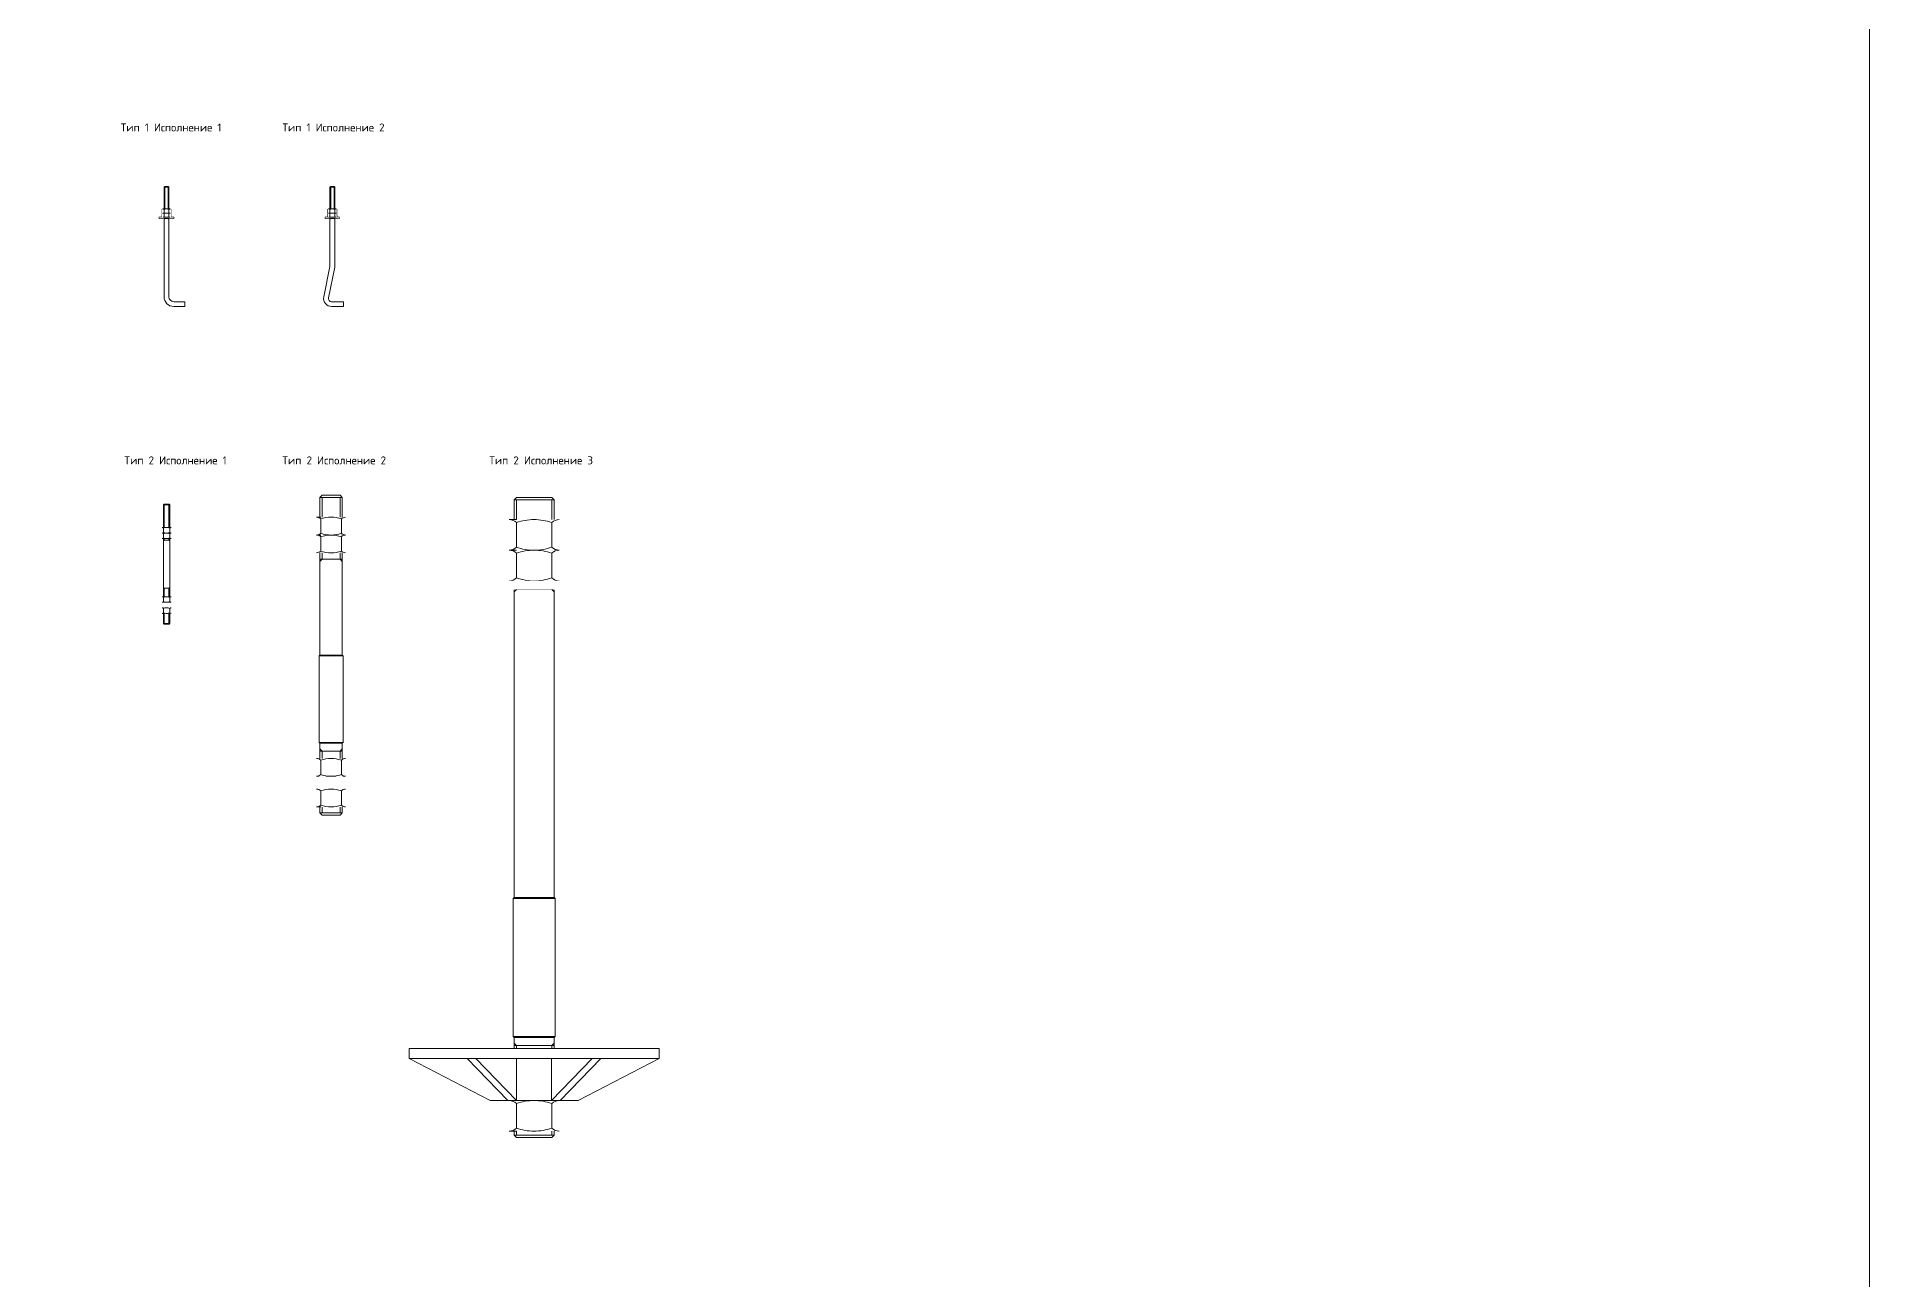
# Model space of a CAD drawing. Header units: millimetres. Extents: x -434100 to 9270898, y 0 to 249028.
# Drawn here: x -388393 to -383812, y 242814 to 245921 of the extents above; entities that cross this region are included whole.
import ezdxf

# ---------------------------------------------------------------- set-up
doc = ezdxf.new("R2010")
doc.units = ezdxf.units.MM
doc.header["$MEASUREMENT"] = 0
doc.set_wipeout_variables(frame=1)
doc.layers.get('0').update_dxf_attribs({"color": 250, "lineweight": 9})
doc.styles.get("Standard").update_dxf_attribs({"font": 'isocpeur.TTF'})

# ---------------------------------------------------------------- blocks, each defined once
blk = doc.blocks.new('*U1870')
at = {"ltscale": 150}
for p, q in [((-4.2, 80), (-6, 78.2)), ((-6, 78.2), (-6, -196)), ((-6, 78.2), (6, 78.2)), ((4.2, 80), (-4.2, 80)), ((-4.2, 78.2), (-4.2, 0)), ((4.2, 78.2), (4.2, 0)), ((4.2, 80), (6, 78.2)), ((6, 78.2), (6, -196)), ((-4.2, 0), (-6, -1.8)), ((4.2, 0), (6, -1.8)), ((46, -208), (18, -208)), ((46, -220), (18, -220)), ((46, -208), (46, -220))]:
    blk.add_line(p, q, dxfattribs=at)
at = {"lineweight": 15}
for p, q in [((-8.5, 23.8), (-11, 22.8)), ((-11, 14.4), (-11, 22.8)), ((-8.5, 13.4), (-11, 14.4)), ((-8.5, 13.4), (-11, 12.4)), ((-11, 4), (-11, 12.4)), ((-8.5, 3), (-11, 4)), ((8.5, 23.8), (-8.5, 23.8)), ((8.5, 13.4), (-8.5, 13.4)), ((8.5, 13.4), (-8.5, 13.4)), ((8.5, 3), (-8.5, 3)), ((8.5, 23.8), (10.9, 22.8)), ((8.5, 13.4), (10.9, 14.4)), ((8.5, 13.4), (10.9, 12.4)), ((8.5, 3), (10.9, 4)), ((10.9, 14.4), (10.9, 22.8)), ((10.9, 4), (10.9, 12.4))]:
    blk.add_line(p, q, dxfattribs=at)
at = {"ltscale": 150}
blk.add_lwpolyline([(-18, 3), (18, 3), (18, 0), (-18, 0)], close=True, dxfattribs=at)
for radius in [24, 12]:
    blk.add_arc((18, -196), radius, 180, 270, dxfattribs=at)
blk.add_wipeout([(-18, 3), (18, 3), (18, 0), (-18, 0)])
blk.add_wipeout([(-8.5, 23.8), (8.5, 23.8), (10.9, 22.8), (10.9, 14.4), (8.5, 13.4), (-8.5, 13.4), (-11, 14.4), (-11, 22.8)])
at = {"lineweight": 15}
for p, q in [((-6, 14.4), (-6, 22.8)), ((6, 14.4), (6, 22.8))]:
    blk.add_line(p, q, dxfattribs=at)
for centre, radius, start, end in [((-8.5, 20.3), 3.48, 45, 90), ((-8.5, 16.9), 3.48, 270, 315), ((0, 5.5), 18.3, 90, 109.2349), ((0, 31.7), 18.3, 250.7651, 270), ((0, 5.5), 18.3, 70.7651, 90), ((0, 31.7), 18.3, 270, 289.2349), ((8.5, 20.3), 3.48, 90, 135), ((8.5, 16.9), 3.48, 225, 270)]:
    blk.add_arc(centre, radius, start, end, dxfattribs=at)
blk.add_wipeout([(-8.5, 13.4), (8.5, 13.4), (10.9, 12.4), (10.9, 4), (8.5, 3), (-8.5, 3), (-11, 4), (-11, 12.4)])
for p, q in [((-6, 4), (-6, 12.4)), ((6, 4), (6, 12.4))]:
    blk.add_line(p, q, dxfattribs=at)
at = {"ltscale": 150}
blk.add_line((-6, 0), (6, 0), dxfattribs=at)
at = {"lineweight": 15}
for centre, radius, start, end in [((-8.5, 9.9), 3.48, 45, 90), ((-8.5, 6.5), 3.48, 270, 315), ((0, -4.9), 18.3, 90, 109.2349), ((0, 21.3), 18.3, 250.7651, 270), ((0, -4.9), 18.3, 70.7651, 90), ((0, 21.3), 18.3, 270, 289.2349), ((8.5, 9.9), 3.48, 90, 135), ((8.5, 6.5), 3.48, 225, 270)]:
    blk.add_arc(centre, radius, start, end, dxfattribs=at)
blk = doc.blocks.new('*U1871')
at = {"ltscale": 150}
for p, q in [((-4.2, 80), (-6, 78.3)), ((-6, 78.3), (-6, -118.6)), ((-6, 78.3), (6, 78.3)), ((4.3, 80), (-4.2, 80)), ((-4.2, 78.3), (-4.2, 0)), ((4.3, 80), (6, 78.3)), ((4.3, 78.3), (4.3, 0)), ((6, 78.3), (6, -119.8)), ((-4.2, 0), (-6, -1.7)), ((4.3, 0), (6, -1.7)), ((-6.2, -120.2), (-21.5, -196)), ((5.8, -121.4), (-9.7, -198.4)), ((28.1, -208), (-1.9, -208)), ((28.1, -220), (-1.9, -220)), ((28.1, -208), (28.1, -220))]:
    blk.add_line(p, q, dxfattribs=at)
at = {"lineweight": 15}
for p, q in [((-8.5, 23.8), (-11, 22.8)), ((-11, 14.4), (-11, 22.8)), ((-8.5, 13.4), (-11, 14.4)), ((-8.5, 13.4), (-11, 12.4)), ((-11, 4), (-11, 12.4)), ((-8.5, 3), (-11, 4)), ((8.5, 23.8), (-8.5, 23.8)), ((8.5, 13.4), (-8.5, 13.4)), ((8.5, 13.4), (-8.5, 13.4)), ((8.5, 3), (-8.5, 3)), ((8.5, 23.8), (10.9, 22.8)), ((8.5, 13.4), (10.9, 14.4)), ((8.5, 13.4), (10.9, 12.4)), ((8.5, 3), (10.9, 4)), ((10.9, 14.4), (10.9, 22.8)), ((10.9, 4), (10.9, 12.4))]:
    blk.add_line(p, q, dxfattribs=at)
at = {"ltscale": 150}
blk.add_lwpolyline([(-18, 3), (18, 3), (18, 0), (-18, 0)], close=True, dxfattribs=at)
for centre, radius, start, end in [((-14, -118.6), 8, 348.5729, 0), ((-2, -119.8), 8, 348.5729, 0), ((-1.9, -200), 20, 168.5729, 270), ((-1.9, -200), 8, 168.5729, 270)]:
    blk.add_arc(centre, radius, start, end, dxfattribs=at)
blk.add_wipeout([(-18, 3), (18, 3), (18, 0), (-18, 0)])
blk.add_wipeout([(-8.5, 23.8), (8.5, 23.8), (10.9, 22.8), (10.9, 14.4), (8.5, 13.4), (-8.5, 13.4), (-11, 14.4), (-11, 22.8)])
at = {"lineweight": 15}
for p, q in [((-6, 14.4), (-6, 22.8)), ((6, 14.4), (6, 22.8))]:
    blk.add_line(p, q, dxfattribs=at)
for centre, radius, start, end in [((-8.5, 20.3), 3.48, 45, 90), ((-8.5, 16.9), 3.48, 270, 315), ((0, 5.5), 18.3, 90, 109.2349), ((0, 31.7), 18.3, 250.7651, 270), ((0, 5.5), 18.3, 70.7651, 90), ((0, 31.7), 18.3, 270, 289.2349), ((8.5, 20.3), 3.48, 90, 135), ((8.5, 16.9), 3.48, 225, 270)]:
    blk.add_arc(centre, radius, start, end, dxfattribs=at)
blk.add_wipeout([(-8.5, 13.4), (8.5, 13.4), (10.9, 12.4), (10.9, 4), (8.5, 3), (-8.5, 3), (-11, 4), (-11, 12.4)])
for p, q in [((-6, 4), (-6, 12.4)), ((6, 4), (6, 12.4))]:
    blk.add_line(p, q, dxfattribs=at)
at = {"ltscale": 150}
blk.add_line((-6, 0), (6, 0), dxfattribs=at)
at = {"lineweight": 15}
for centre, radius, start, end in [((-8.5, 9.9), 3.48, 45, 90), ((-8.5, 6.5), 3.48, 270, 315), ((0, -4.9), 18.3, 90, 109.2349), ((0, 21.3), 18.3, 250.7651, 270), ((0, -4.9), 18.3, 70.7651, 90), ((0, 21.3), 18.3, 270, 289.2349), ((8.5, 9.9), 3.48, 90, 135), ((8.5, 6.5), 3.48, 225, 270)]:
    blk.add_arc(centre, radius, start, end, dxfattribs=at)
blk = doc.blocks.new('*U1873')
at = {"ltscale": 150}
for p, q in [((-6.2, 90), (-8, 88.3)), ((-8, 88.3), (-8, -208.2)), ((8, 88.3), (-8, 88.3)), ((-6.2, 90), (6.2, 90)), ((6, 88.3), (-6, 88.3)), ((-6, 88.3), (-6, 0)), ((6, 88.3), (6, 0)), ((6.2, 90), (8, 88.3)), ((8, 88.3), (8, -208.2)), ((-6, -208.2), (-6, -120)), ((6, -208.2), (6, -120)), ((-6.2, -210), (-8, -208.2)), ((8, -208.2), (-8, -208.2)), ((-6.2, -210), (6.2, -210)), ((6, -208.2), (-6, -208.2)), ((6.2, -210), (8, -208.2))]:
    blk.add_line(p, q, dxfattribs=at)
for points in [[(-11.3, 31.6), (11.3, 31.6), (14.5, 30.3), (14.5, 19.2), (11.3, 17.8), (-11.3, 17.8), (-14.5, 19.2), (-14.5, 30.3)], [(-11.3, -183), (11.3, -183), (14.5, -181.7), (14.5, -170.6), (11.3, -169.2), (-11.3, -169.2), (-14.5, -170.6), (-14.5, -181.7)]]:
    blk.add_wipeout(points)
for points in [[(-11.3, 17.8), (11.3, 17.8), (14.5, 16.5), (14.5, 5.4), (11.3, 4), (-11.3, 4), (-14.5, 5.4), (-14.5, 16.5)], [(-32.5, -169.2), (32.5, -169.2), (32.5, -155.2), (-32.5, -155.2)]]:
    blk.add_wipeout(points)
at = {"lineweight": 15}
for p, q in [((-11.3, 31.6), (-8, 31.6)), ((-11.3, 17.8), (-8, 17.8)), ((-8, 19.2), (-8, 30.3)), ((-8, 5.4), (-8, 16.5)), ((8, 19.2), (8, 30.3)), ((8, 5.4), (8, 16.5)), ((-11.3, -183), (-8, -183))]:
    blk.add_line(p, q, dxfattribs=at)
at = {"ltscale": 150}
for p, q in [((-6, 0), (-8, -2)), ((-8, 0), (8, 0)), ((6, 0), (8, -2))]:
    blk.add_line(p, q, dxfattribs=at)
at = {"lineweight": 15}
for centre, radius, start, end in [((-11.3, 27), 4.63, 45, 90), ((-11.3, 22.4), 4.63, 270, 315), ((-11.3, 13.2), 4.63, 45, 90), ((-11.3, 8.6), 4.63, 270, 315), ((0, 7.4), 24.3, 90, 109.2349), ((0, 42.1), 24.3, 250.7651, 270), ((0, -6.5), 24.3, 90, 109.2349), ((0, 28.3), 24.3, 250.7651, 270), ((0, 7.4), 24.3, 70.7651, 90), ((0, 42.1), 24.3, 270, 289.2349), ((0, -6.5), 24.3, 70.7651, 90), ((0, 28.3), 24.3, 270, 289.2349), ((11.3, 27), 4.63, 90, 135), ((11.3, 22.4), 4.63, 225, 270), ((11.3, 13.2), 4.63, 90, 135), ((11.3, 8.6), 4.63, 225, 270), ((-11.3, -178.4), 4.63, 270, 315), ((0, -158.8), 24.3, 250.7651, 270), ((0, -158.8), 24.3, 270, 289.2349), ((11.3, -178.4), 4.63, 225, 270)]:
    blk.add_arc(centre, radius, start, end, dxfattribs=at)
blk.add_wipeout([(-11.3, -155.2), (11.3, -155.2), (14.5, -153.9), (14.5, -142.8), (11.3, -141.4), (-11.3, -141.4), (-14.5, -142.8), (-14.5, -153.9)])
at = {"ltscale": 150}
for p, q in [((-6, -120), (-8, -118)), ((-8, -120), (8, -120)), ((6, -120), (8, -118))]:
    blk.add_line(p, q, dxfattribs=at)
at = {"lineweight": 15}
for p, q in [((-11.3, -169.2), (-8, -169.2)), ((-8, -142.8), (-8, -153.9)), ((-8, -170.6), (-8, -181.7)), ((8, -142.8), (8, -153.9)), ((8, -170.6), (8, -181.7))]:
    blk.add_line(p, q, dxfattribs=at)
for centre, radius, start, end in [((-11.3, -146), 4.63, 45, 90), ((-11.3, -150.6), 4.63, 270, 315), ((-11.3, -173.8), 4.63, 45, 90), ((0, -165.7), 24.3, 90, 109.2349), ((0, -130.9), 24.3, 250.7651, 270), ((0, -193.5), 24.3, 90, 109.2349), ((0, -165.7), 24.3, 70.7651, 90), ((0, -130.9), 24.3, 270, 289.2349), ((0, -193.5), 24.3, 70.7651, 90), ((11.3, -146), 4.63, 90, 135), ((11.3, -150.6), 4.63, 225, 270), ((11.3, -173.8), 4.63, 90, 135)]:
    blk.add_arc(centre, radius, start, end, dxfattribs=at)
blk = doc.blocks.new('*U1872')
at = {"ltscale": 150}
for p, q in [((-22.5, 160), (-28, 154.5)), ((-28, 154.5), (-28, -240)), ((28, 154.5), (-28, 154.5)), ((-22.5, 160), (22.5, 160)), ((-22.5, 154.5), (-22.5, 0)), ((22.5, 160), (28, 154.5)), ((22.5, 154.5), (22.5, 0)), ((28, 154.5), (28, -240)), ((-28, -240), (-30, -242)), ((-30, -458), (-30, -242)), ((-30, -242), (30, -242)), ((-28, -240), (28, -240)), ((30, -242), (28, -240)), ((30, -458), (30, -242)), ((-28, -460), (-30, -458)), ((-30, -458), (30, -458)), ((30, -458), (28, -460)), ((-28, -460), (-28, -634.5)), ((-28, -460), (28, -460)), ((-22.5, -480), (-28, -474.5)), ((-28, -480), (28, -480)), ((-22.5, -634.5), (-22.5, -480)), ((22.5, -480), (28, -474.5)), ((22.5, -634.5), (22.5, -480)), ((28, -460), (28, -634.5)), ((-22.5, -640), (-28, -634.5)), ((28, -634.5), (-28, -634.5)), ((-22.5, -640), (22.5, -640)), ((22.5, -640), (28, -634.5))]:
    blk.add_line(p, q, dxfattribs=at)
for points in [[(-36.3, 104.9), (36.3, 104.9), (46.8, 100.5), (46.8, 64.8), (36.3, 60.4), (-36.3, 60.4), (-46.8, 64.8), (-46.8, 100.5)], [(-36.3, -619.3), (36.3, -619.3), (46.8, -614.9), (46.8, -579.2), (36.3, -574.9), (-36.3, -574.9), (-46.8, -579.2), (-46.8, -614.9)]]:
    blk.add_wipeout(points)
at = {"lineweight": 15}
for p, q in [((-36.3, 104.9), (-25.7, 104.9)), ((-36.3, -619.3), (-25.7, -619.3))]:
    blk.add_line(p, q, dxfattribs=at)
for centre, radius, start, end in [((-36.3, 90), 14.9, 45, 90), ((0, 26.8), 78.1, 90, 109.2349), ((0, 26.8), 78.1, 70.7651, 90), ((36.3, 90), 14.9, 90, 135), ((-36.3, -604.4), 14.9, 270, 315), ((0, -541.2), 78.1, 250.7651, 270), ((0, -541.2), 78.1, 270, 289.2349), ((36.3, -604.4), 14.9, 225, 270)]:
    blk.add_arc(centre, radius, start, end, dxfattribs=at)
for points in [[(-36.3, 60.4), (36.3, 60.4), (46.8, 56.1), (46.8, 20.4), (36.3, 16), (-36.3, 16), (-46.8, 20.4), (-46.8, 56.1)], [(-110, -574.9), (110, -574.9), (110, -542.9), (-110, -542.9)]]:
    blk.add_wipeout(points)
for p, q in [((-25.7, 64.8), (-25.7, 100.5)), ((25.7, 64.8), (25.7, 100.5)), ((-36.3, 60.4), (-25.7, 60.4)), ((-25.7, 20.4), (-25.7, 56.1)), ((25.7, 20.4), (25.7, 56.1)), ((-25.7, -579.2), (-25.7, -614.9)), ((25.7, -579.2), (25.7, -614.9))]:
    blk.add_line(p, q, dxfattribs=at)
at = {"ltscale": 150}
for p, q in [((-28, 0), (28, 0)), ((-22.5, 0), (-28, -5.5)), ((22.5, 0), (28, -5.5))]:
    blk.add_line(p, q, dxfattribs=at)
at = {"lineweight": 15}
for centre, radius, start, end in [((-36.3, 75.3), 14.9, 270, 315), ((-36.3, 45.6), 14.9, 45, 90), ((0, 138.5), 78.1, 250.7651, 270), ((0, -17.7), 78.1, 90, 109.2349), ((0, 138.5), 78.1, 270, 289.2349), ((0, -17.7), 78.1, 70.7651, 90), ((36.3, 75.3), 14.9, 225, 270), ((36.3, 45.6), 14.9, 90, 135), ((-36.3, 30.9), 14.9, 270, 315), ((0, 94.1), 78.1, 250.7651, 270), ((0, 94.1), 78.1, 270, 289.2349), ((36.3, 30.9), 14.9, 225, 270), ((-36.3, -589.8), 14.9, 45, 90), ((0, -653), 78.1, 90, 109.2349), ((0, -653), 78.1, 70.7651, 90), ((36.3, -589.8), 14.9, 90, 135)]:
    blk.add_arc(centre, radius, start, end, dxfattribs=at)
blk.add_wipeout([(-36.3, -542.9), (36.3, -542.9), (46.8, -538.5), (46.8, -502.8), (36.3, -498.4), (-36.3, -498.4), (-46.8, -502.8), (-46.8, -538.5)])
for p, q in [((-25.7, -502.8), (-25.7, -538.5)), ((25.7, -502.8), (25.7, -538.5))]:
    blk.add_line(p, q, dxfattribs=at)
for centre, radius, start, end in [((-36.3, -513.3), 14.9, 45, 90), ((0, -576.5), 78.1, 90, 109.2349), ((0, -576.5), 78.1, 70.7651, 90), ((36.3, -513.3), 14.9, 90, 135), ((-36.3, -528), 14.9, 270, 315), ((0, -464.8), 78.1, 250.7651, 270), ((0, -464.8), 78.1, 270, 289.2349), ((36.3, -528), 14.9, 225, 270)]:
    blk.add_arc(centre, radius, start, end, dxfattribs=at)
blk = doc.blocks.new('*U1878')
at = {"ltscale": 150}
for p, q in [((-44, 230), (-50, 224)), ((-44, 230), (44, 230)), ((44, 230), (50, 224)), ((-50, 224), (-50, -770)), ((-50, 224), (50, 224)), ((-44, 224), (-44, 0)), ((44, 224), (44, 0)), ((50, 224), (50, -770)), ((-50, 0), (50, 0)), ((-50, -770), (-52.5, -772.5)), ((-52.5, -1117.5), (-52.5, -772.5)), ((52.5, -772.5), (-52.5, -772.5)), ((-50, -770), (50, -770)), ((50, -770), (52.5, -772.5)), ((52.5, -1117.5), (52.5, -772.5)), ((-50, -1120), (-52.5, -1117.5)), ((52.5, -1117.5), (-52.5, -1117.5)), ((-50, -1364), (-50, -1120)), ((-50, -1120), (50, -1120)), ((-44, -1140), (-44, -1364)), ((44, -1140), (44, -1364)), ((50, -1120), (52.5, -1117.5)), ((50, -1364), (50, -1120))]:
    blk.add_line(p, q, dxfattribs=at)
for points in [[(-62.4, 175), (62.4, 175), (80.5, 167.5), (80.5, 106), (62.4, 98.5), (-62.4, 98.5), (-80.5, 106), (-80.5, 167.5)], [(-312.5, -1147.5), (-312.5, -1172.5), (-110, -1277.5), (110, -1277.5), (312.5, -1172.5), (312.5, -1147.5)]]:
    blk.add_wipeout(points)
at = {"lineweight": 15}
blk.add_line((-62.4, 175), (-44.3, 175), dxfattribs=at)
at = {"ltscale": 150}
for p, q in [((-44, -1140), (-50, -1134)), ((-50, -1140), (50, -1140)), ((44, -1140), (50, -1134)), ((-312.5, -1147.5), (312.5, -1147.5)), ((-312.5, -1172.5), (-312.5, -1147.5)), ((-312.5, -1172.5), (312.5, -1172.5)), ((-110, -1277.5), (-312.5, -1172.5)), ((110, -1277.5), (312.5, -1172.5)), ((312.5, -1172.5), (312.5, -1147.5))]:
    blk.add_line(p, q, dxfattribs=at)
at = {"lineweight": 15}
for centre, radius, start, end in [((-62.4, 149.4), 25.6, 45, 90), ((0, 40.6), 134.4, 90, 109.2349), ((0, 40.6), 134.4, 70.7651, 90), ((62.4, 149.4), 25.6, 90, 135)]:
    blk.add_arc(centre, radius, start, end, dxfattribs=at)
for points in [[(-62.4, 98.5), (62.4, 98.5), (80.5, 91), (80.5, 29.5), (62.4, 22), (-62.4, 22), (-80.5, 29.5), (-80.5, 91)], [(-62.4, -1353.9), (62.4, -1353.9), (80.5, -1346.4), (80.5, -1285), (62.4, -1277.5), (-62.4, -1277.5), (-80.5, -1285), (-80.5, -1346.4)]]:
    blk.add_wipeout(points)
for p, q in [((-44.3, 106), (-44.3, 167.5)), ((44.3, 106), (44.3, 167.5)), ((-62.4, 98.5), (-44.3, 98.5)), ((-44.3, 29.5), (-44.3, 91)), ((44.3, 29.5), (44.3, 91)), ((-44.3, -1285), (-44.3, -1346.4)), ((44.3, -1285), (44.3, -1346.4)), ((-62.4, -1353.9), (-44.3, -1353.9))]:
    blk.add_line(p, q, dxfattribs=at)
at = {"ltscale": 150}
for p, q in [((-166.9, -1172.5), (-65.5, -1277.5)), ((-145.3, -1172.5), (-43.8, -1277.5)), ((-43.8, -1277.5), (-43.8, -1172.5)), ((145.3, -1172.5), (43.8, -1277.5)), ((43.8, -1277.5), (43.8, -1172.5)), ((166.9, -1172.5), (65.5, -1277.5)), ((-110, -1277.5), (110, -1277.5)), ((50, -1364), (-50, -1364)), ((-44, -1370), (-50, -1364)), ((-44, -1370), (44, -1370)), ((44, -1370), (50, -1364))]:
    blk.add_line(p, q, dxfattribs=at)
at = {"lineweight": 15}
for centre, radius, start, end in [((-62.4, 124.1), 25.6, 270, 315), ((-62.4, 72.9), 25.6, 45, 90), ((0, 232.9), 134.4, 250.7651, 270), ((0, -35.9), 134.4, 90, 109.2349), ((0, 232.9), 134.4, 270, 289.2349), ((0, -35.9), 134.4, 70.7651, 90), ((62.4, 124.1), 25.6, 225, 270), ((62.4, 72.9), 25.6, 90, 135), ((-62.4, 47.6), 25.6, 270, 315), ((0, 156.4), 134.4, 250.7651, 270), ((0, 156.4), 134.4, 270, 289.2349), ((62.4, 47.6), 25.6, 225, 270), ((-62.4, -1303.1), 25.6, 45, 90), ((0, -1411.9), 134.4, 90, 109.2349), ((0, -1411.9), 134.4, 70.7651, 90), ((62.4, -1303.1), 25.6, 90, 135), ((-62.4, -1328.3), 25.6, 270, 315), ((0, -1219.5), 134.4, 250.7651, 270), ((0, -1219.5), 134.4, 270, 289.2349), ((62.4, -1328.3), 25.6, 225, 270)]:
    blk.add_arc(centre, radius, start, end, dxfattribs=at)
blk.add_wipeout([(-95, 22), (95, 22), (95, 0), (-95, 0)])
at = {"ltscale": 150}
for p, q in [((-44, 0), (-50, -6)), ((44, 0), (50, -6))]:
    blk.add_line(p, q, dxfattribs=at)

msp = doc.modelspace()

# ---------------------------------------------------------------- linework, layer by layer
at = {"ltscale": 100}
msp.add_line((-383811.976, 207361.062), (-383811.976, 249027.851), dxfattribs=at)
msp.add_lwpolyline([(-434099.534, 207361.062), (-383811.976, 207361.062), (-383811.976, 249027.851), (-434099.534, 249027.851)], close=True)

# ---------------------------------------------------------------- texts
at = {"ltscale": 150, "char_height": 20, "width": 260.09908, "attachment_point": 1}
for s, insert in [('Тип 1 Исполнение 1', (-388183.429, 245703.929)), ('Тип 1 Исполнение 2', (-387779.195, 245703.929)), ('Тип 2 Исполнение 1', (-388174.078, 244871.65)), ('Тип 2 Исполнение 2', (-387779.195, 244871.65)), ('Тип 2 Исполнение 3', (-387262.133, 244871.65))]:
    msp.add_mtext(s, dxfattribs=dict(at, insert=insert))

# ---------------------------------------------------------------- next in the draw order: block references
at = {"ltscale": 150}
for name, p in [('*U1870', (-388068.792, 245466.367)), ('*U1871', (-387654.214, 245466.367)), ('*U1872', (-387657.409, 244614.603)), ('*U1878', (-387149.978, 244538.581))]:
    msp.add_blockref(name, p, dxfattribs=at)
at = {"color": 1, "ltscale": 150}
msp.add_blockref('*U1873', (-388068.715, 244662.171), dxfattribs=at)

# ---------------------------------------------------------------- next in the draw order: linework, layer by layer
at = {"ltscale": 100}
msp.add_lwpolyline([(-391427.582, 246584.021), (-383811.976, 246584.021), (-383811.976, 236808.703), (-391427.582, 236808.703)], close=True, dxfattribs=at)

doc.saveas('drawing.dxf')
